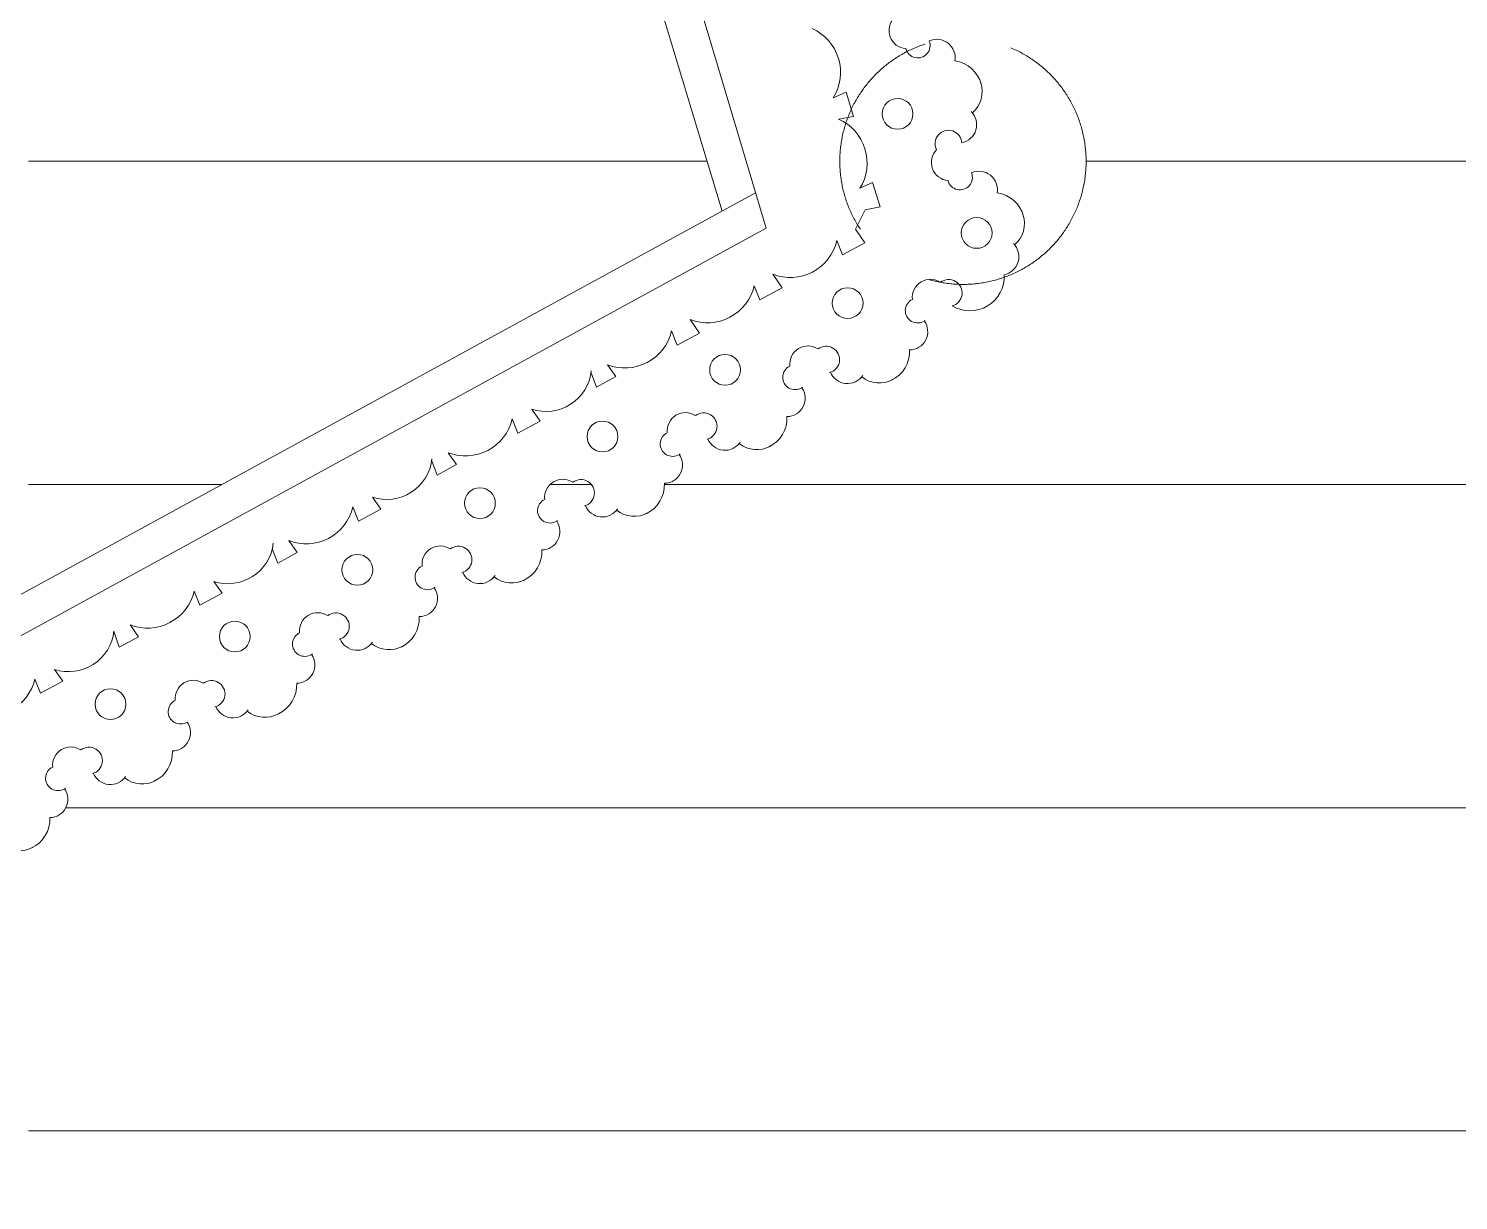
# Model space of a CAD drawing. Header units: millimetres. Extents: x 2399 to 111977, y 1313 to 59551.
# Drawn here: x 70978 to 72755, y 36710 to 38167 of the extents above; entities that cross this region are included whole.
import ezdxf

# ---------------------------------------------------------------- set-up
doc = ezdxf.new("R2010")
doc.units = ezdxf.units.MM
doc.linetypes.add('Невидимая', pattern=[391.222223, 282.222223, -109])
doc.linetypes.add('Штрихпунктирная', pattern=[670.277762, 352.777767, -176.388884, 0, -141.111112])
doc.layers.add('main line', color=7, linetype='Continuous', lineweight=13)

msp = doc.modelspace()

# ---------------------------------------------------------------- linework, layer by layer
at = {"layer": 'main line', "color": 7, "linetype": 'Continuous', "lineweight": 13}
for p, q in [((71505.5558, 39048.5934), (71840.0819, 37939.7969)), ((71560.7792, 39035.8674), (71894.8577, 37918.7523)), ((71994.1034, 38087.7217), (71978.3072, 38080.7314)), ((72003.5454, 38057.5658), (71994.1034, 38087.7217)), ((71984.9383, 38054.1363), (72003.5454, 38057.5658)), ((71821.3931, 38001.7415), (70978.285, 38001.7415)), ((72100.1234, 38001.7415), (72099.8277, 38001.7415)), ((74214.1038, 38001.7415), (72292.4662, 38001.7415)), ((72027.1176, 37975.1474), (72011.3214, 37968.1571)), ((72036.5597, 37944.9915), (72027.1176, 37975.1474)), ((69591.0952, 36709.8313), (71881.7204, 37962.6817)), ((72017.9525, 37941.5621), (72036.5597, 37944.9915)), ((69777.2848, 36760.473), (71894.8577, 37918.7523)), ((72017.4224, 37900.4925), (72005.6818, 37917.4669)), ((71982.7142, 37903.1979), (71989.5717, 37885.5637)), ((71989.5717, 37885.5637), (72017.4224, 37900.4925)), ((71880.0255, 37846.9749), (71886.883, 37829.3408)), ((71914.7337, 37844.2696), (71902.993, 37861.244)), ((71886.883, 37829.3408), (71914.7337, 37844.2696)), ((71812.0449, 37788.0467), (71800.3042, 37805.021)), ((71777.3367, 37790.752), (71784.1942, 37773.1179)), ((71784.1942, 37773.1179), (71812.0449, 37788.0467)), ((71708.0674, 37733.9957), (71697.6155, 37748.7981)), ((71677.238, 37738.5609), (71684.0955, 37720.9267)), ((71684.0955, 37720.9267), (71708.0674, 37733.9957)), ((71613.9915, 37678.7075), (71603.5396, 37693.5099)), ((71579.2833, 37681.4128), (71586.1408, 37663.7787)), ((71586.1408, 37663.7787), (71613.9915, 37678.7075)), ((71510.014, 37624.6565), (71499.5621, 37639.4589)), ((71479.1847, 37629.2217), (71486.0422, 37611.5876)), ((71486.0422, 37611.5876), (71510.014, 37624.6565)), ((71218.4098, 37599.886), (70978.285, 37599.886)), ((71677.7224, 37599.886), (71626.3624, 37599.886)), ((74715.859, 37599.886), (71768.4252, 37599.886)), ((71415.9381, 37569.3683), (71405.4862, 37584.1707)), ((71381.2299, 37572.0736), (71388.0874, 37554.4395)), ((71388.0874, 37554.4395), (71415.9381, 37569.3683)), ((71311.9607, 37515.3173), (71301.5087, 37530.1197)), ((71281.1313, 37519.8825), (71287.9888, 37502.2484)), ((71287.9888, 37502.2484), (71311.9607, 37515.3173)), ((71218.8008, 37464.6245), (71208.3489, 37479.4269)), ((71184.0927, 37467.3298), (71190.9502, 37449.6957)), ((71190.9502, 37449.6957), (71218.8008, 37464.6245)), ((71114.8234, 37410.5736), (71104.3714, 37425.3759)), ((71084.3336, 37417.6818), (71090.8515, 37397.5046)), ((71090.8515, 37397.5046), (71114.8234, 37410.5736)), ((71020.7475, 37355.2853), (71010.2955, 37370.0877)), ((70986.0393, 37357.9906), (70992.8968, 37340.3565)), ((70992.8968, 37340.3565), (71020.7475, 37355.2853)), ((75459.6414, 37198.0305), (71024.6428, 37198.0305)), ((75528.285, 36796.1749), (70978.285, 36796.1749))]:
    msp.add_line(p, q, dxfattribs=at)
at = {"layer": 'main line', "color": 7, "linetype": 'Штрихпунктирная', "lineweight": 13}
msp.add_line((72005.6818, 37917.4669), (72017.9525, 37941.5621), dxfattribs=at)
at = {"layer": 'main line', "color": 7, "linetype": 'Continuous', "lineweight": 13, "flags": 128}
for points in [[(72085.5314, 38188.7688, 1.219803903), (72053.9691, 38180.1681, 0.63216014), (72068.3601, 38141.7631, 1.067465283), (72097.5116, 38151.3406, -0.60309642), (72129.3737, 38126.4786)], [(72162.2159, 38097.1677, 0.304535594), (72129.3737, 38126.4786)], [(72151.1166, 38061.781, 0.304535594), (72161.4676, 38099.5056)], [(72138.0309, 38024.7519, 0.60309642), (72149.534, 38063.4945)], [(72138.0309, 38024.7519, 1.219803903), (72106.4686, 38016.1512, 0.63216014), (72120.8596, 37977.7462, 1.067465283), (72150.0111, 37987.3237, -0.60309642), (72181.8732, 37962.4617)], [(72214.7155, 37933.1508, 0.304535594), (72181.8732, 37962.4617)], [(72203.6161, 37897.7641, 0.304535594), (72213.9671, 37935.4886)], [(72190.5304, 37860.735, 0.60309642), (72202.0335, 37899.4776)], [(72125.9748, 37821.9117, 1.219803903), (72111.6087, 37851.3016, 0.63216014), (72076.5832, 37829.9649, 1.067465283), (72091.4567, 37803.1261, -0.60309642), (72073.0097, 37767.1675)], [(72125.9748, 37821.9117, 1.219803903), (72111.6087, 37851.3016, 0.63216014), (72076.5832, 37829.9649, 1.067465283), (72091.4567, 37803.1261, -0.60309642), (72073.0097, 37767.1675)], [(72125.9748, 37821.9117, 1.219803903), (72111.6087, 37851.3016, 0.63216014), (72076.5832, 37829.9649, 1.067465283), (72091.4567, 37803.1261, -0.60309642), (72073.0097, 37767.1675)], [(72125.9748, 37821.9117, 1.219803903), (72111.6087, 37851.3016, 0.63216014), (72076.5832, 37829.9649, 1.067465283), (72091.4567, 37803.1261, -0.60309642), (72073.0097, 37767.1675)], [(72125.9748, 37821.9117, 1.219803903), (72111.6087, 37851.3016, 0.63216014), (72076.5832, 37829.9649, 1.067465283), (72091.4567, 37803.1261, -0.60309642), (72073.0097, 37767.1675)], [(72125.9748, 37821.9117, 1.219803903), (72111.6087, 37851.3016, 0.63216014), (72076.5832, 37829.9649, 1.067465283), (72091.4567, 37803.1261, -0.60309642), (72073.0097, 37767.1675)], [(72125.9748, 37821.9117, 0.60309642), (72190.5304, 37860.735)], [(72092.5087, 37803.6986, -0.017938026), (72091.5964, 37802.9245)], [(72092.5087, 37803.6986, -0.017938026), (72091.5964, 37802.9245)], [(72092.5087, 37803.6986, -0.017938026), (72091.5964, 37802.9245)], [(72092.5087, 37803.6986, -0.017938026), (72091.5964, 37802.9245)], [(72092.5087, 37803.6986, -0.017938026), (72091.5964, 37802.9245)], [(72092.5087, 37803.6986, -0.017938026), (72091.5964, 37802.9245)], [(71973.6584, 37739.0176, 1.219803903), (71959.2923, 37768.4075, 0.63216014), (71924.2668, 37747.0708, 1.067465283), (71939.1403, 37720.232, -0.60309642), (71920.6934, 37684.2734)], [(71973.6584, 37739.0176, 1.219803903), (71959.2923, 37768.4075, 0.63216014), (71924.2668, 37747.0708, 1.067465283), (71939.1403, 37720.232, -0.60309642), (71920.6934, 37684.2734)], [(71973.6584, 37739.0176, 1.219803903), (71959.2923, 37768.4075, 0.63216014), (71924.2668, 37747.0708, 1.067465283), (71939.1403, 37720.232, -0.60309642), (71920.6934, 37684.2734)], [(71973.6584, 37739.0176, 1.219803903), (71959.2923, 37768.4075, 0.63216014), (71924.2668, 37747.0708, 1.067465283), (71939.1403, 37720.232, -0.60309642), (71920.6934, 37684.2734)], [(71973.6584, 37739.0176, 1.219803903), (71959.2923, 37768.4075, 0.63216014), (71924.2668, 37747.0708, 1.067465283), (71939.1403, 37720.232, -0.60309642), (71920.6934, 37684.2734)], [(71973.6584, 37739.0176, 1.219803903), (71959.2923, 37768.4075, 0.63216014), (71924.2668, 37747.0708, 1.067465283), (71939.1403, 37720.232, -0.60309642), (71920.6934, 37684.2734)], [(72050.3766, 37729.4119, 0.304535594), (72073.0097, 37767.1675)], [(72050.3766, 37729.4119, 0.304535594), (72073.0097, 37767.1675)], [(72050.3766, 37729.4119, 0.304535594), (72073.0097, 37767.1675)], [(72050.3766, 37729.4119, 0.304535594), (72073.0097, 37767.1675)], [(72050.3766, 37729.4119, 0.304535594), (72073.0097, 37767.1675)], [(72050.3766, 37729.4119, 0.304535594), (72073.0097, 37767.1675)], [(71974.7104, 37739.5901, 0.60309642), (72014.9228, 37735.5552)], [(71974.7104, 37739.5901, 0.60309642), (72014.9228, 37735.5552)], [(71974.7104, 37739.5901, 0.60309642), (72014.9228, 37735.5552)], [(71974.7104, 37739.5901, 0.60309642), (72014.9228, 37735.5552)], [(71974.7104, 37739.5901, 0.60309642), (72014.9228, 37735.5552)], [(71974.7104, 37739.5901, 0.60309642), (72014.9228, 37735.5552)], [(72013.5364, 37733.6794, 0.304535594), (72052.5327, 37730.5853)], [(72013.5364, 37733.6794, 0.304535594), (72052.5327, 37730.5853)], [(72013.5364, 37733.6794, 0.304535594), (72052.5327, 37730.5853)], [(72013.5364, 37733.6794, 0.304535594), (72052.5327, 37730.5853)], [(72013.5364, 37733.6794, 0.304535594), (72052.5327, 37730.5853)], [(72013.5364, 37733.6794, 0.304535594), (72052.5327, 37730.5853)], [(71940.1923, 37720.8046, -0.017938026), (71939.28, 37720.0304)], [(71940.1923, 37720.8046, -0.017938026), (71939.28, 37720.0304)], [(71940.1923, 37720.8046, -0.017938026), (71939.28, 37720.0304)], [(71940.1923, 37720.8046, -0.017938026), (71939.28, 37720.0304)], [(71940.1923, 37720.8046, -0.017938026), (71939.28, 37720.0304)], [(71940.1923, 37720.8046, -0.017938026), (71939.28, 37720.0304)], [(71821.3421, 37656.1235, 1.219803903), (71806.9759, 37685.5134, 0.63216014), (71771.9504, 37664.1767, 1.067465283), (71786.8239, 37637.3379, -0.60309642), (71768.377, 37601.3793)], [(71821.3421, 37656.1235, 1.219803903), (71806.9759, 37685.5134, 0.63216014), (71771.9504, 37664.1767, 1.067465283), (71786.8239, 37637.3379, -0.60309642), (71768.377, 37601.3793)], [(71821.3421, 37656.1235, 1.219803903), (71806.9759, 37685.5134, 0.63216014), (71771.9504, 37664.1767, 1.067465283), (71786.8239, 37637.3379, -0.60309642), (71768.377, 37601.3793)], [(71821.3421, 37656.1235, 1.219803903), (71806.9759, 37685.5134, 0.63216014), (71771.9504, 37664.1767, 1.067465283), (71786.8239, 37637.3379, -0.60309642), (71768.377, 37601.3793)], [(71821.3421, 37656.1235, 1.219803903), (71806.9759, 37685.5134, 0.63216014), (71771.9504, 37664.1767, 1.067465283), (71786.8239, 37637.3379, -0.60309642), (71768.377, 37601.3793)], [(71821.3421, 37656.1235, 1.219803903), (71806.9759, 37685.5134, 0.63216014), (71771.9504, 37664.1767, 1.067465283), (71786.8239, 37637.3379, -0.60309642), (71768.377, 37601.3793)], [(71898.0602, 37646.5179, 0.304535594), (71920.6934, 37684.2734)], [(71898.0602, 37646.5179, 0.304535594), (71920.6934, 37684.2734)], [(71898.0602, 37646.5179, 0.304535594), (71920.6934, 37684.2734)], [(71898.0602, 37646.5179, 0.304535594), (71920.6934, 37684.2734)], [(71898.0602, 37646.5179, 0.304535594), (71920.6934, 37684.2734)], [(71898.0602, 37646.5179, 0.304535594), (71920.6934, 37684.2734)], [(71822.3941, 37656.696, 0.60309642), (71862.6064, 37652.6612)], [(71822.3941, 37656.696, 0.60309642), (71862.6064, 37652.6612)], [(71822.3941, 37656.696, 0.60309642), (71862.6064, 37652.6612)], [(71822.3941, 37656.696, 0.60309642), (71862.6064, 37652.6612)], [(71822.3941, 37656.696, 0.60309642), (71862.6064, 37652.6612)], [(71822.3941, 37656.696, 0.60309642), (71862.6064, 37652.6612)], [(71861.22, 37650.7853, 0.304535594), (71900.2163, 37647.6913)], [(71861.22, 37650.7853, 0.304535594), (71900.2163, 37647.6913)], [(71861.22, 37650.7853, 0.304535594), (71900.2163, 37647.6913)], [(71861.22, 37650.7853, 0.304535594), (71900.2163, 37647.6913)], [(71861.22, 37650.7853, 0.304535594), (71900.2163, 37647.6913)], [(71861.22, 37650.7853, 0.304535594), (71900.2163, 37647.6913)], [(71787.8759, 37637.9105, -0.017938026), (71786.9637, 37637.1363)], [(71787.8759, 37637.9105, -0.017938026), (71786.9637, 37637.1363)], [(71787.8759, 37637.9105, -0.017938026), (71786.9637, 37637.1363)], [(71787.8759, 37637.9105, -0.017938026), (71786.9637, 37637.1363)], [(71787.8759, 37637.9105, -0.017938026), (71786.9637, 37637.1363)], [(71787.8759, 37637.9105, -0.017938026), (71786.9637, 37637.1363)], [(71669.0257, 37573.2294, 1.219803903), (71654.6596, 37602.6193, 0.63216014), (71619.634, 37581.2826, 1.067465283), (71634.5076, 37554.4439, -0.60309642), (71616.0606, 37518.4852)], [(71669.0257, 37573.2294, 1.219803903), (71654.6596, 37602.6193, 0.63216014), (71619.634, 37581.2826, 1.067465283), (71634.5076, 37554.4439, -0.60309642), (71616.0606, 37518.4852)], [(71669.0257, 37573.2294, 1.219803903), (71654.6596, 37602.6193, 0.63216014), (71619.634, 37581.2826, 1.067465283), (71634.5076, 37554.4439, -0.60309642), (71616.0606, 37518.4852)], [(71669.0257, 37573.2294, 1.219803903), (71654.6596, 37602.6193, 0.63216014), (71619.634, 37581.2826, 1.067465283), (71634.5076, 37554.4439, -0.60309642), (71616.0606, 37518.4852)], [(71669.0257, 37573.2294, 1.219803903), (71654.6596, 37602.6193, 0.63216014), (71619.634, 37581.2826, 1.067465283), (71634.5076, 37554.4439, -0.60309642), (71616.0606, 37518.4852)], [(71669.0257, 37573.2294, 1.219803903), (71654.6596, 37602.6193, 0.63216014), (71619.634, 37581.2826, 1.067465283), (71634.5076, 37554.4439, -0.60309642), (71616.0606, 37518.4852)], [(71745.7438, 37563.6238, 0.304535594), (71768.377, 37601.3793)], [(71745.7438, 37563.6238, 0.304535594), (71768.377, 37601.3793)], [(71745.7438, 37563.6238, 0.304535594), (71768.377, 37601.3793)], [(71745.7438, 37563.6238, 0.304535594), (71768.377, 37601.3793)], [(71745.7438, 37563.6238, 0.304535594), (71768.377, 37601.3793)], [(71745.7438, 37563.6238, 0.304535594), (71768.377, 37601.3793)], [(71670.0777, 37573.8019, 0.60309642), (71710.29, 37569.7671)], [(71670.0777, 37573.8019, 0.60309642), (71710.29, 37569.7671)], [(71670.0777, 37573.8019, 0.60309642), (71710.29, 37569.7671)], [(71670.0777, 37573.8019, 0.60309642), (71710.29, 37569.7671)], [(71670.0777, 37573.8019, 0.60309642), (71710.29, 37569.7671)], [(71670.0777, 37573.8019, 0.60309642), (71710.29, 37569.7671)], [(71708.9036, 37567.8913, 0.304535594), (71747.8999, 37564.7972)], [(71708.9036, 37567.8913, 0.304535594), (71747.8999, 37564.7972)], [(71708.9036, 37567.8913, 0.304535594), (71747.8999, 37564.7972)], [(71708.9036, 37567.8913, 0.304535594), (71747.8999, 37564.7972)], [(71708.9036, 37567.8913, 0.304535594), (71747.8999, 37564.7972)], [(71708.9036, 37567.8913, 0.304535594), (71747.8999, 37564.7972)], [(71635.5596, 37555.0164, -0.017938026), (71634.6473, 37554.2423)], [(71635.5596, 37555.0164, -0.017938026), (71634.6473, 37554.2423)], [(71635.5596, 37555.0164, -0.017938026), (71634.6473, 37554.2423)], [(71635.5596, 37555.0164, -0.017938026), (71634.6473, 37554.2423)], [(71635.5596, 37555.0164, -0.017938026), (71634.6473, 37554.2423)], [(71635.5596, 37555.0164, -0.017938026), (71634.6473, 37554.2423)], [(71516.7093, 37490.3353, 1.219803903), (71502.3432, 37519.7253, 0.63216014), (71467.3176, 37498.3885, 1.067465283), (71482.1912, 37471.5498, -0.60309642), (71463.7442, 37435.5912)], [(71516.7093, 37490.3353, 1.219803903), (71502.3432, 37519.7253, 0.63216014), (71467.3176, 37498.3885, 1.067465283), (71482.1912, 37471.5498, -0.60309642), (71463.7442, 37435.5912)], [(71516.7093, 37490.3353, 1.219803903), (71502.3432, 37519.7253, 0.63216014), (71467.3176, 37498.3885, 1.067465283), (71482.1912, 37471.5498, -0.60309642), (71463.7442, 37435.5912)], [(71516.7093, 37490.3353, 1.219803903), (71502.3432, 37519.7253, 0.63216014), (71467.3176, 37498.3885, 1.067465283), (71482.1912, 37471.5498, -0.60309642), (71463.7442, 37435.5912)], [(71516.7093, 37490.3353, 1.219803903), (71502.3432, 37519.7253, 0.63216014), (71467.3176, 37498.3885, 1.067465283), (71482.1912, 37471.5498, -0.60309642), (71463.7442, 37435.5912)], [(71516.7093, 37490.3353, 1.219803903), (71502.3432, 37519.7253, 0.63216014), (71467.3176, 37498.3885, 1.067465283), (71482.1912, 37471.5498, -0.60309642), (71463.7442, 37435.5912)], [(71593.4274, 37480.7297, 0.304535594), (71616.0606, 37518.4852)], [(71593.4274, 37480.7297, 0.304535594), (71616.0606, 37518.4852)], [(71593.4274, 37480.7297, 0.304535594), (71616.0606, 37518.4852)], [(71593.4274, 37480.7297, 0.304535594), (71616.0606, 37518.4852)], [(71593.4274, 37480.7297, 0.304535594), (71616.0606, 37518.4852)], [(71593.4274, 37480.7297, 0.304535594), (71616.0606, 37518.4852)], [(71517.7613, 37490.9079, 0.60309642), (71557.9736, 37486.873)], [(71517.7613, 37490.9079, 0.60309642), (71557.9736, 37486.873)], [(71517.7613, 37490.9079, 0.60309642), (71557.9736, 37486.873)], [(71517.7613, 37490.9079, 0.60309642), (71557.9736, 37486.873)], [(71517.7613, 37490.9079, 0.60309642), (71557.9736, 37486.873)], [(71517.7613, 37490.9079, 0.60309642), (71557.9736, 37486.873)], [(71556.5872, 37484.9972, 0.304535594), (71595.5835, 37481.9031)], [(71556.5872, 37484.9972, 0.304535594), (71595.5835, 37481.9031)], [(71556.5872, 37484.9972, 0.304535594), (71595.5835, 37481.9031)], [(71556.5872, 37484.9972, 0.304535594), (71595.5835, 37481.9031)], [(71556.5872, 37484.9972, 0.304535594), (71595.5835, 37481.9031)], [(71556.5872, 37484.9972, 0.304535594), (71595.5835, 37481.9031)], [(71483.2432, 37472.1223, -0.017938026), (71482.3309, 37471.3482)], [(71483.2432, 37472.1223, -0.017938026), (71482.3309, 37471.3482)], [(71483.2432, 37472.1223, -0.017938026), (71482.3309, 37471.3482)], [(71483.2432, 37472.1223, -0.017938026), (71482.3309, 37471.3482)], [(71483.2432, 37472.1223, -0.017938026), (71482.3309, 37471.3482)], [(71483.2432, 37472.1223, -0.017938026), (71482.3309, 37471.3482)], [(71364.3929, 37407.4413, 1.219803903), (71350.0268, 37436.8312, 0.63216014), (71315.0012, 37415.4945, 1.067465283), (71329.8748, 37388.6557, -0.60309642), (71311.4278, 37352.6971)], [(71364.3929, 37407.4413, 1.219803903), (71350.0268, 37436.8312, 0.63216014), (71315.0012, 37415.4945, 1.067465283), (71329.8748, 37388.6557, -0.60309642), (71311.4278, 37352.6971)], [(71364.3929, 37407.4413, 1.219803903), (71350.0268, 37436.8312, 0.63216014), (71315.0012, 37415.4945, 1.067465283), (71329.8748, 37388.6557, -0.60309642), (71311.4278, 37352.6971)], [(71364.3929, 37407.4413, 1.219803903), (71350.0268, 37436.8312, 0.63216014), (71315.0012, 37415.4945, 1.067465283), (71329.8748, 37388.6557, -0.60309642), (71311.4278, 37352.6971)], [(71364.3929, 37407.4413, 1.219803903), (71350.0268, 37436.8312, 0.63216014), (71315.0012, 37415.4945, 1.067465283), (71329.8748, 37388.6557, -0.60309642), (71311.4278, 37352.6971)], [(71364.3929, 37407.4413, 1.219803903), (71350.0268, 37436.8312, 0.63216014), (71315.0012, 37415.4945, 1.067465283), (71329.8748, 37388.6557, -0.60309642), (71311.4278, 37352.6971)], [(71441.111, 37397.8356, 0.304535594), (71463.7442, 37435.5912)], [(71441.111, 37397.8356, 0.304535594), (71463.7442, 37435.5912)], [(71441.111, 37397.8356, 0.304535594), (71463.7442, 37435.5912)], [(71441.111, 37397.8356, 0.304535594), (71463.7442, 37435.5912)], [(71441.111, 37397.8356, 0.304535594), (71463.7442, 37435.5912)], [(71441.111, 37397.8356, 0.304535594), (71463.7442, 37435.5912)], [(71365.4449, 37408.0138, 0.60309642), (71405.6572, 37403.9789)], [(71365.4449, 37408.0138, 0.60309642), (71405.6572, 37403.9789)], [(71365.4449, 37408.0138, 0.60309642), (71405.6572, 37403.9789)], [(71365.4449, 37408.0138, 0.60309642), (71405.6572, 37403.9789)], [(71365.4449, 37408.0138, 0.60309642), (71405.6572, 37403.9789)], [(71365.4449, 37408.0138, 0.60309642), (71405.6572, 37403.9789)], [(71404.2708, 37402.1031, 0.304535594), (71443.2671, 37399.009)], [(71404.2708, 37402.1031, 0.304535594), (71443.2671, 37399.009)], [(71404.2708, 37402.1031, 0.304535594), (71443.2671, 37399.009)], [(71404.2708, 37402.1031, 0.304535594), (71443.2671, 37399.009)], [(71404.2708, 37402.1031, 0.304535594), (71443.2671, 37399.009)], [(71404.2708, 37402.1031, 0.304535594), (71443.2671, 37399.009)], [(71330.9268, 37389.2282, -0.017938026), (71330.0145, 37388.4541)], [(71330.9268, 37389.2282, -0.017938026), (71330.0145, 37388.4541)], [(71330.9268, 37389.2282, -0.017938026), (71330.0145, 37388.4541)], [(71330.9268, 37389.2282, -0.017938026), (71330.0145, 37388.4541)], [(71330.9268, 37389.2282, -0.017938026), (71330.0145, 37388.4541)], [(71330.9268, 37389.2282, -0.017938026), (71330.0145, 37388.4541)], [(71209.9204, 37323.3738, 1.219803903), (71195.5543, 37352.7637, 0.63216014), (71160.5287, 37331.427, 1.067465283), (71175.4023, 37304.5882, -0.60309642), (71156.9553, 37268.6296)], [(71209.9204, 37323.3738, 1.219803903), (71195.5543, 37352.7637, 0.63216014), (71160.5287, 37331.427, 1.067465283), (71175.4023, 37304.5882, -0.60309642), (71156.9553, 37268.6296)], [(71209.9204, 37323.3738, 1.219803903), (71195.5543, 37352.7637, 0.63216014), (71160.5287, 37331.427, 1.067465283), (71175.4023, 37304.5882, -0.60309642), (71156.9553, 37268.6296)], [(71209.9204, 37323.3738, 1.219803903), (71195.5543, 37352.7637, 0.63216014), (71160.5287, 37331.427, 1.067465283), (71175.4023, 37304.5882, -0.60309642), (71156.9553, 37268.6296)], [(71209.9204, 37323.3738, 1.219803903), (71195.5543, 37352.7637, 0.63216014), (71160.5287, 37331.427, 1.067465283), (71175.4023, 37304.5882, -0.60309642), (71156.9553, 37268.6296)], [(71209.9204, 37323.3738, 1.219803903), (71195.5543, 37352.7637, 0.63216014), (71160.5287, 37331.427, 1.067465283), (71175.4023, 37304.5882, -0.60309642), (71156.9553, 37268.6296)], [(71288.7947, 37314.9415, 0.304535594), (71311.4278, 37352.6971)], [(71288.7947, 37314.9415, 0.304535594), (71311.4278, 37352.6971)], [(71288.7947, 37314.9415, 0.304535594), (71311.4278, 37352.6971)], [(71288.7947, 37314.9415, 0.304535594), (71311.4278, 37352.6971)], [(71288.7947, 37314.9415, 0.304535594), (71311.4278, 37352.6971)], [(71288.7947, 37314.9415, 0.304535594), (71311.4278, 37352.6971)], [(71210.9724, 37323.9463, 0.60309642), (71251.1848, 37319.9114)], [(71210.9724, 37323.9463, 0.60309642), (71251.1848, 37319.9114)], [(71210.9724, 37323.9463, 0.60309642), (71251.1848, 37319.9114)], [(71210.9724, 37323.9463, 0.60309642), (71251.1848, 37319.9114)], [(71210.9724, 37323.9463, 0.60309642), (71251.1848, 37319.9114)], [(71210.9724, 37323.9463, 0.60309642), (71251.1848, 37319.9114)], [(71249.7984, 37318.0356, 0.304535594), (71288.7947, 37314.9415)], [(71249.7984, 37318.0356, 0.304535594), (71288.7947, 37314.9415)], [(71249.7984, 37318.0356, 0.304535594), (71288.7947, 37314.9415)], [(71249.7984, 37318.0356, 0.304535594), (71288.7947, 37314.9415)], [(71249.7984, 37318.0356, 0.304535594), (71288.7947, 37314.9415)], [(71249.7984, 37318.0356, 0.304535594), (71288.7947, 37314.9415)], [(71057.604, 37240.4797, 1.219803903), (71043.2379, 37269.8696, 0.63216014), (71008.2124, 37248.5329, 1.067465283), (71023.0859, 37221.6941, -0.60309642), (71004.6389, 37185.7355)], [(71057.604, 37240.4797, 1.219803903), (71043.2379, 37269.8696, 0.63216014), (71008.2124, 37248.5329, 1.067465283), (71023.0859, 37221.6941, -0.60309642), (71004.6389, 37185.7355)], [(71057.604, 37240.4797, 1.219803903), (71043.2379, 37269.8696, 0.63216014), (71008.2124, 37248.5329, 1.067465283), (71023.0859, 37221.6941, -0.60309642), (71004.6389, 37185.7355)], [(71057.604, 37240.4797, 1.219803903), (71043.2379, 37269.8696, 0.63216014), (71008.2124, 37248.5329, 1.067465283), (71023.0859, 37221.6941, -0.60309642), (71004.6389, 37185.7355)], [(71057.604, 37240.4797, 1.219803903), (71043.2379, 37269.8696, 0.63216014), (71008.2124, 37248.5329, 1.067465283), (71023.0859, 37221.6941, -0.60309642), (71004.6389, 37185.7355)], [(71057.604, 37240.4797, 1.219803903), (71043.2379, 37269.8696, 0.63216014), (71008.2124, 37248.5329, 1.067465283), (71023.0859, 37221.6941, -0.60309642), (71004.6389, 37185.7355)], [(71134.3222, 37230.874, 0.304535594), (71156.9553, 37268.6296)], [(71134.3222, 37230.874, 0.304535594), (71156.9553, 37268.6296)], [(71134.3222, 37230.874, 0.304535594), (71156.9553, 37268.6296)], [(71134.3222, 37230.874, 0.304535594), (71156.9553, 37268.6296)], [(71134.3222, 37230.874, 0.304535594), (71156.9553, 37268.6296)], [(71134.3222, 37230.874, 0.304535594), (71156.9553, 37268.6296)], [(71058.656, 37241.0522, 0.60309642), (71098.8684, 37237.0173)], [(71058.656, 37241.0522, 0.60309642), (71098.8684, 37237.0173)], [(71058.656, 37241.0522, 0.60309642), (71098.8684, 37237.0173)], [(71058.656, 37241.0522, 0.60309642), (71098.8684, 37237.0173)], [(71058.656, 37241.0522, 0.60309642), (71098.8684, 37237.0173)], [(71058.656, 37241.0522, 0.60309642), (71098.8684, 37237.0173)], [(71097.482, 37235.1415, 0.304535594), (71136.4783, 37232.0474)], [(71097.482, 37235.1415, 0.304535594), (71136.4783, 37232.0474)], [(71097.482, 37235.1415, 0.304535594), (71136.4783, 37232.0474)], [(71097.482, 37235.1415, 0.304535594), (71136.4783, 37232.0474)], [(71097.482, 37235.1415, 0.304535594), (71136.4783, 37232.0474)], [(71097.482, 37235.1415, 0.304535594), (71136.4783, 37232.0474)], [(71024.1379, 37222.2667, -0.017938026), (71023.2256, 37221.4925)], [(71024.1379, 37222.2667, -0.017938026), (71023.2256, 37221.4925)], [(71024.1379, 37222.2667, -0.017938026), (71023.2256, 37221.4925)], [(71024.1379, 37222.2667, -0.017938026), (71023.2256, 37221.4925)], [(71024.1379, 37222.2667, -0.017938026), (71023.2256, 37221.4925)], [(71024.1379, 37222.2667, -0.017938026), (71023.2256, 37221.4925)], [(70982.0058, 37147.98, 0.304535594), (71004.6389, 37185.7355)], [(70982.0058, 37147.98, 0.304535594), (71004.6389, 37185.7355)], [(70982.0058, 37147.98, 0.304535594), (71004.6389, 37185.7355)], [(70982.0058, 37147.98, 0.304535594), (71004.6389, 37185.7355)], [(70982.0058, 37147.98, 0.304535594), (71004.6389, 37185.7355)], [(70982.0058, 37147.98, 0.304535594), (71004.6389, 37185.7355)], [(70945.1656, 37152.2474, 0.304535594), (70984.1619, 37149.1534)], [(70945.1656, 37152.2474, 0.304535594), (70984.1619, 37149.1534)], [(70945.1656, 37152.2474, 0.304535594), (70984.1619, 37149.1534)], [(70945.1656, 37152.2474, 0.304535594), (70984.1619, 37149.1534)], [(70945.1656, 37152.2474, 0.304535594), (70984.1619, 37149.1534)], [(70945.1656, 37152.2474, 0.304535594), (70984.1619, 37149.1534)]]:
    msp.add_lwpolyline(points, format="xyb", dxfattribs=at)
at = {"layer": 'main line', "color": 7, "linetype": 'Невидимая', "lineweight": 13}
msp.add_circle((72139.4205, 38001.7415), 153.0457, dxfattribs=at)
at = {"layer": 'main line', "color": 7, "linetype": 'Continuous', "lineweight": 13}
for centre in [(72058.156, 38060.7047), (72058.156, 38060.7047), (72058.156, 38060.7047), (72058.156, 38060.7047), (72058.156, 38060.7047), (72058.156, 38060.7047), (72156.4838, 37912.6461), (72156.4838, 37912.6461), (72156.4838, 37912.6461), (72156.4838, 37912.6461), (72156.4838, 37912.6461), (72156.4838, 37912.6461), (71996.101, 37825.3621), (71996.101, 37825.3621), (71996.101, 37825.3621), (71996.101, 37825.3621), (71996.101, 37825.3621), (71996.101, 37825.3621), (71843.7846, 37742.468), (71843.7846, 37742.468), (71843.7846, 37742.468), (71843.7846, 37742.468), (71843.7846, 37742.468), (71843.7846, 37742.468), (71691.4683, 37659.5739), (71691.4683, 37659.5739), (71691.4683, 37659.5739), (71691.4683, 37659.5739), (71691.4683, 37659.5739), (71691.4683, 37659.5739), (71539.1519, 37576.6798), (71539.1519, 37576.6798), (71539.1519, 37576.6798), (71539.1519, 37576.6798), (71539.1519, 37576.6798), (71539.1519, 37576.6798), (71386.8355, 37493.7857), (71386.8355, 37493.7857), (71386.8355, 37493.7857), (71386.8355, 37493.7857), (71386.8355, 37493.7857), (71386.8355, 37493.7857), (71234.5191, 37410.8916), (71234.5191, 37410.8916), (71234.5191, 37410.8916), (71234.5191, 37410.8916), (71234.5191, 37410.8916), (71234.5191, 37410.8916), (71080.0466, 37326.8242), (71080.0466, 37326.8242), (71080.0466, 37326.8242), (71080.0466, 37326.8242), (71080.0466, 37326.8242), (71080.0466, 37326.8242)]:
    msp.add_circle(centre, 19.1338, dxfattribs=at)
for centre, radius, start, end in [((71927.5418, 38112.1912), 59.7232, 328.2131232, 65.9047122), ((71960.556, 37999.617), 59.7232, 328.2131232, 65.9047122), ((71924.5901, 37916.9254), 59.7232, 248.8002301, 346.7116211), ((71821.9014, 37860.7024), 59.7232, 248.8002301, 346.7116211), ((71719.2126, 37804.4795), 59.7232, 248.8002301, 346.7116211), ((71621.2579, 37747.3314), 56.663, 251.7781977, 353.6901964), ((71521.1592, 37695.1403), 59.7232, 248.8002301, 346.7116211), ((71423.2045, 37637.9922), 56.663, 251.7781977, 353.6901964), ((71323.1058, 37585.8011), 59.7232, 248.8002301, 346.7116211), ((71226.0672, 37533.2485), 56.663, 251.7781977, 353.6901964), ((71125.9686, 37481.0573), 59.7232, 248.8002301, 346.7116211), ((71028.0138, 37423.9093), 56.663, 251.7781977, 353.6901964), ((70927.9152, 37371.7182), 59.7232, 248.8002301, 346.7116211)]:
    msp.add_arc(centre, radius, start, end, dxfattribs=at)

doc.saveas('drawing.dxf')
